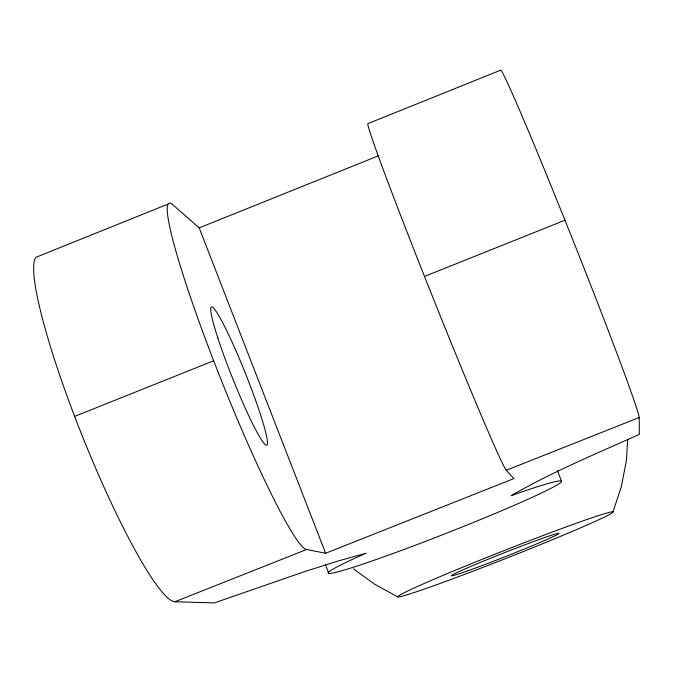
<?xml version="1.0" encoding="UTF-8"?>
<svg xmlns="http://www.w3.org/2000/svg" width="673" height="673" viewBox="0 0 673 673"><rect width="100%" height="100%" fill="white"/><g stroke="black" fill="none" stroke-linecap="round" stroke-linejoin="round"><path stroke-width="1.01" d="M627.758 439.175L626.386 460.576L621.33 486.672L612.994 511.934A115.781 3.988 -21.5 0 1 452.323 578.965A115.781 3.988 -21.5 0 1 450.515 572.26A115.781 3.988 -21.5 0 1 612.994 511.934M167.787 204.205L35.905 257.305A186.202 25.683 68.1 0 0 83.957 440.15A186.202 25.683 68.1 0 0 174.913 601.746L214.342 602.924L304.07 571.789L338.023 561.03L366.104 553.206L354.629 558.321A125.43 6.234 -21.5 0 0 369.073 561.997A125.43 6.234 -21.5 0 0 532.175 497.347A125.43 6.234 -21.5 0 0 524.031 491.172L511.16 495.707C552.154 471.891 596.169 453.787 639.35 434.388L639.19 417.529A187.456 4.332 68.3 0 0 574.498 244.089A187.456 4.332 68.3 0 0 500.905 70.076L367.736 123.697A187.094 4.307 68.2 0 0 433.984 300.251A187.094 4.307 68.2 0 0 506.231 470.284L513.928 478.587L325.639 553.265L306.594 549.496L174.913 601.746M306.594 549.496A186.556 17.212 68.2 0 1 214.098 361.897A186.556 17.212 68.2 0 1 172.843 204.752L199.191 227.878L378.201 155.9M74.636 416.402L213.669 360.778M424.503 276.426L564.958 220.231M506.231 470.284L639.19 417.529M397.936 597.001L374.726 584.299L353.342 568.769M557.32 470.52L561.56 481.187M199.191 227.878L325.639 553.265M325.421 564.706L328.811 573.43M468.341 570.603A57.861 1.994 -21.5 0 0 557.673 534.37A57.861 1.994 -21.5 0 0 489.86 558.523A57.861 1.994 -21.5 0 0 468.341 570.603M217.859 338.014A74.51 6.865 68.2 0 0 266.121 445.19A74.51 6.865 68.2 0 0 233.447 345.106A74.51 6.865 68.2 0 0 217.859 338.014"/></g></svg>
